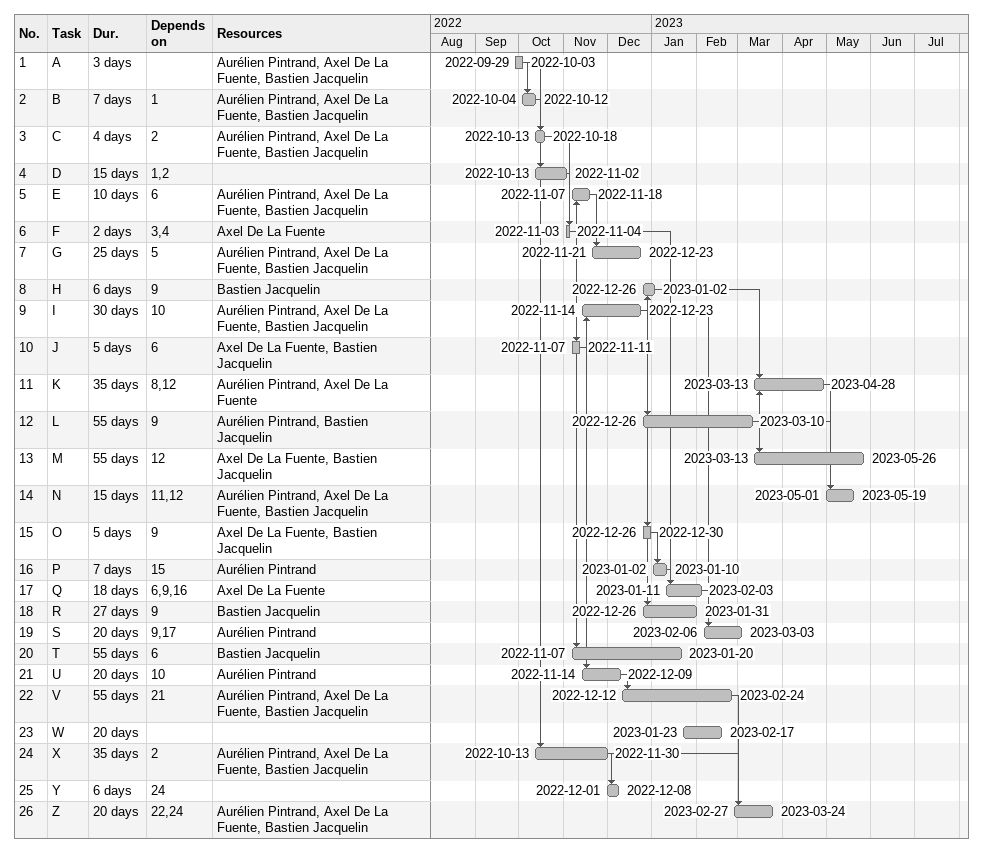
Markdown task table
| ID | Task | Duration | Start | Finish | Predecessors | Resources |
|---|---|---|---|---|---|---|
| 1 | A | 3d | 2022-09-29 | 2022-10-03 |  | Aurélien Pintrand, Axel De La Fuente, Bastien Jacquelin |
| 2 | B | 7d | 2022-10-04 | 2022-10-12 | 1 | Aurélien Pintrand, Axel De La Fuente, Bastien Jacquelin |
| 3 | C | 4d | 2022-10-13 | 2022-10-18 | 2 | Aurélien Pintrand, Axel De La Fuente, Bastien Jacquelin |
| 4 | D | 15d | 2022-10-13 | 2022-11-02 | 1, 2 |  |
| 5 | E | 10d | 2022-11-07 | 2022-11-18 | 6 | Aurélien Pintrand, Axel De La Fuente, Bastien Jacquelin |
| 6 | F | 2d | 2022-11-03 | 2022-11-04 | 3, 4 | Axel De La Fuente |
| 7 | G | 25d | 2022-11-21 | 2022-12-23 | 5 | Aurélien Pintrand, Axel De La Fuente, Bastien Jacquelin |
| 8 | H | 6d | 2022-12-26 | 2023-01-02 | 9 | Bastien Jacquelin |
| 9 | I | 30d | 2022-11-14 | 2022-12-23 | 10 | Aurélien Pintrand, Axel De La Fuente, Bastien Jacquelin |
| 10 | J | 5d | 2022-11-07 | 2022-11-11 | 6 | Axel De La Fuente, Bastien Jacquelin |
| 11 | K | 35d | 2023-03-13 | 2023-04-28 | 8, 12 | Aurélien Pintrand, Axel De La Fuente |
| 12 | L | 55d | 2022-12-26 | 2023-03-10 | 9 | Aurélien Pintrand, Bastien Jacquelin |
| 13 | M | 55d | 2023-03-13 | 2023-05-26 | 12 | Axel De La Fuente, Bastien Jacquelin |
| 14 | N | 15d | 2023-05-01 | 2023-05-19 | 11, 12 | Aurélien Pintrand, Axel De La Fuente, Bastien Jacquelin |
| 15 | O | 5d | 2022-12-26 | 2022-12-30 | 9 | Axel De La Fuente, Bastien Jacquelin |
| 16 | P | 7d | 2023-01-02 | 2023-01-10 | 15 | Aurélien Pintrand |
| 17 | Q | 18d | 2023-01-11 | 2023-02-03 | 6, 9, 16 | Axel De La Fuente |
| 18 | R | 27d | 2022-12-26 | 2023-01-31 | 9 | Bastien Jacquelin |
| 19 | S | 20d | 2023-02-06 | 2023-03-03 | 9, 17 | Aurélien Pintrand |
| 20 | T | 55d | 2022-11-07 | 2023-01-20 | 6 | Bastien Jacquelin |
| 21 | U | 20d | 2022-11-14 | 2022-12-09 | 10 | Aurélien Pintrand |
| 22 | V | 55d | 2022-12-12 | 2023-02-24 | 21 | Aurélien Pintrand, Axel De La Fuente, Bastien Jacquelin |
| 23 | W | 20d | 2023-01-23 | 2023-02-17 |  |  |
| 24 | X | 35d | 2022-10-13 | 2022-11-30 | 2 | Aurélien Pintrand, Axel De La Fuente, Bastien Jacquelin |
| 25 | Y | 6d | 2022-12-01 | 2022-12-08 | 24 |  |
| 26 | Z | 20d | 2023-02-27 | 2023-03-24 | 22, 24 | Aurélien Pintrand, Axel De La Fuente, Bastien Jacquelin |
